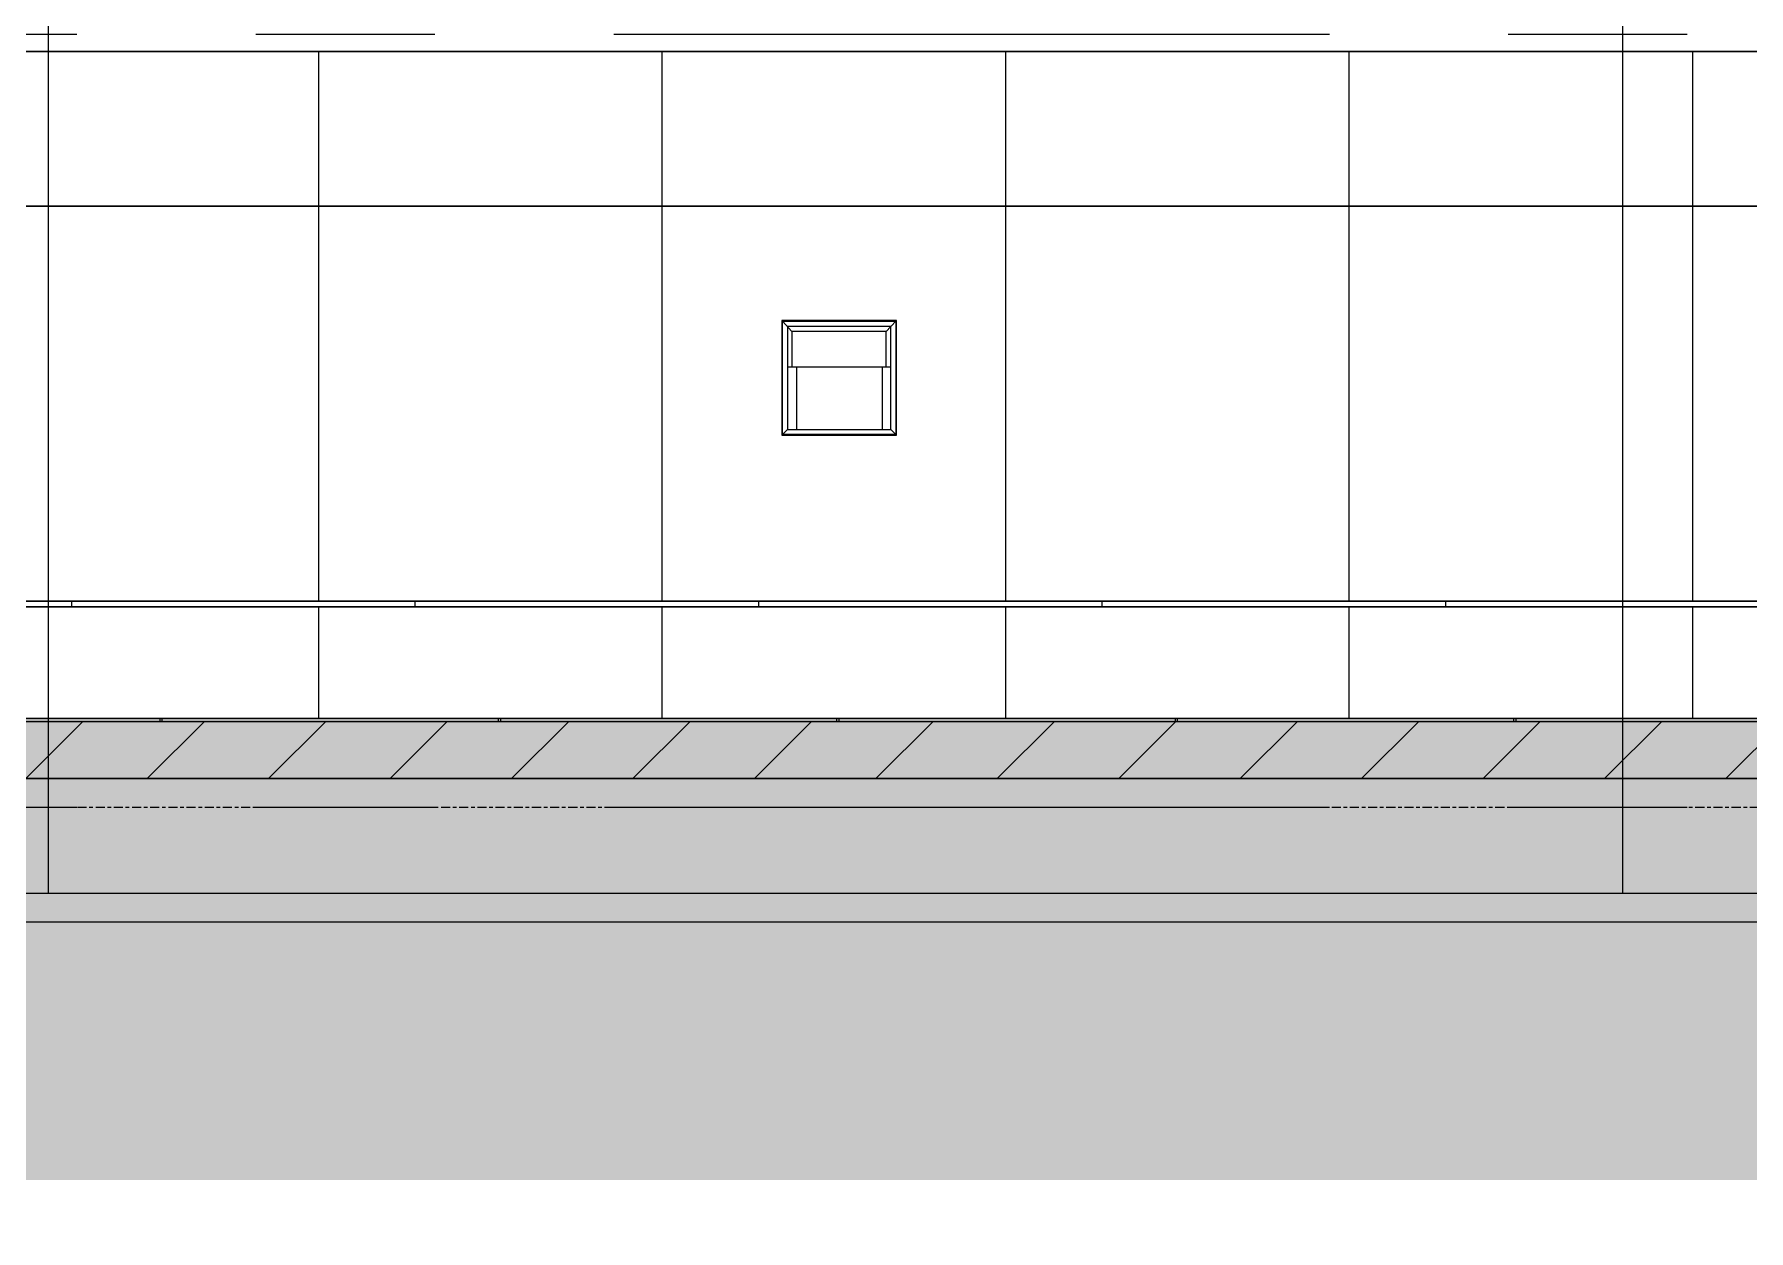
# Model space of a CAD drawing. Header units: millimetres. Extents: x 2519235 to 7246330, y 25937 to 201821.
# Drawn here: x 3137785 to 3140780, y 100200 to 102290 of the extents above; entities that cross this region are included whole.
import ezdxf
from ezdxf.xclip import XClip

# ---------------------------------------------------------------- set-up
doc = ezdxf.new("R2010")
doc.units = ezdxf.units.MM
doc.header["$XCLIPFRAME"] = 0
doc.set_wipeout_variables(frame=1)
doc.linetypes.add('Centre', pattern=[31.75, 6.35, -4.7625, 15.875, -4.7625])
doc.linetypes.add('TA_GL_005.00000', pattern=[13.75, 5, -1.25, 1.25, -1.25, 5])
for name, color, linetype in [('000 - 0_HIDE_OBJ_FRAMING_DEF_SUB_1', 7, 'Continuous'), ('000 - 0_SYM_DWG_GRIDLINE_MAIN_COLOR_251', 7, 'Continuous'), ('000 - CONCRETE_COL_CUT_COLOR_1', 7, 'Continuous'), ('000 - CONCRETE_COL_HATCH_', 7, 'Continuous'), ('000 - CONCRETE_COL_WIPEOUT_', 7, 'Continuous'), ('000 - CONCRETE_WALL_CUT_COLOR_3', 7, 'Continuous'), ('000 - CONCRETE_WALL_CUT_COLOR_5', 7, 'Continuous'), ('_งานโครงสร้าง', 7, 'Continuous')]:
    doc.layers.add(name, color=color, linetype=linetype)
doc.styles.add('TA', font='', dxfattribs={"height": 4.5})
doc.styles.get('TA').set_extended_font_data('Cordia New')
pattern_1 = [(90, (-20118.65, -4000), (-600, 4e-14), [])]

# ---------------------------------------------------------------- blocks, each defined once
blk = doc.blocks.new('DPA_Drainage Gutter_Landscape PP17_REV B - DPA_Drainage Gutter_Landscape PP17_REV B-36085403-ENTRANCE 1 - ELEVATION 4')
at = {"layer": '000 - 0_HIDE_OBJ_FRAMING_DEF_SUB_1', "color": 7}
for p, q in [((-3005718.8, 101095), (-3006313.8, 101095)), ((-3006313.8, 101095), (-3005718.8, 101095)), ((-3005938.8, 101095), (-3005908.8, 101095)), ((-3005908.8, 101095), (-3005938.8, 101095)), ((-3005908.8, 101095), (-3005938.8, 101095)), ((-3005938.8, 101095), (-3005908.8, 101095)), ((-3005871.8, 101095), (-3005901.8, 101095)), ((-3005901.8, 101095), (-3005871.8, 101095)), ((-3005901.8, 101095), (-3005871.8, 101095)), ((-3005871.8, 101095), (-3005901.8, 101095)), ((-3005864.8, 101095), (-3005834.8, 101095)), ((-3005834.8, 101095), (-3005864.8, 101095)), ((-3005834.8, 101095), (-3005864.8, 101095)), ((-3005864.8, 101095), (-3005834.8, 101095)), ((-3005797.8, 101095), (-3005827.8, 101095)), ((-3005827.8, 101095), (-3005797.8, 101095)), ((-3005827.8, 101095), (-3005797.8, 101095)), ((-3005797.8, 101095), (-3005827.8, 101095)), ((-3005790.8, 101095), (-3005760.8, 101095)), ((-3005760.8, 101095), (-3005790.8, 101095)), ((-3005760.8, 101095), (-3005790.8, 101095)), ((-3005790.8, 101095), (-3005760.8, 101095)), ((-3005725.8, 101095), (-3005753.8, 101095)), ((-3005753.8, 101095), (-3005725.8, 101095)), ((-3005725.8, 101095), (-3005753.8, 101095)), ((-3005753.8, 101095), (-3005725.8, 101095)), ((-3005127.6, 101095), (-3005722.6, 101095)), ((-3005722.6, 101095), (-3005127.6, 101095)), ((-3005722.6, 101090), (-3005722.6, 101095)), ((-3005718.8, 101090), (-3005718.8, 101095)), ((-3005715.6, 101095), (-3005687.6, 101095)), ((-3005687.6, 101095), (-3005715.6, 101095)), ((-3005687.6, 101095), (-3005715.6, 101095)), ((-3005715.6, 101095), (-3005687.6, 101095)), ((-3005680.6, 101095), (-3005650.6, 101095)), ((-3005650.6, 101095), (-3005680.6, 101095)), ((-3005650.6, 101095), (-3005680.6, 101095)), ((-3005680.6, 101095), (-3005650.6, 101095)), ((-3005613.6, 101095), (-3005643.6, 101095)), ((-3005643.6, 101095), (-3005613.6, 101095)), ((-3005643.6, 101095), (-3005613.6, 101095)), ((-3005613.6, 101095), (-3005643.6, 101095)), ((-3005606.6, 101095), (-3005576.6, 101095)), ((-3005576.6, 101095), (-3005606.6, 101095)), ((-3005576.6, 101095), (-3005606.6, 101095)), ((-3005606.6, 101095), (-3005576.6, 101095)), ((-3005539.6, 101095), (-3005569.6, 101095)), ((-3005569.6, 101095), (-3005539.6, 101095)), ((-3005569.6, 101095), (-3005539.6, 101095)), ((-3005539.6, 101095), (-3005569.6, 101095)), ((-3005532.6, 101095), (-3005502.6, 101095)), ((-3005502.6, 101095), (-3005532.6, 101095)), ((-3005502.6, 101095), (-3005532.6, 101095)), ((-3005532.6, 101095), (-3005502.6, 101095)), ((-3005465.6, 101095), (-3005495.6, 101095)), ((-3005495.6, 101095), (-3005465.6, 101095)), ((-3005495.6, 101095), (-3005465.6, 101095)), ((-3005465.6, 101095), (-3005495.6, 101095)), ((-3005458.6, 101095), (-3005428.6, 101095)), ((-3005428.6, 101095), (-3005458.6, 101095)), ((-3005428.6, 101095), (-3005458.6, 101095)), ((-3005458.6, 101095), (-3005428.6, 101095)), ((-3005421.6, 101095), (-3005391.6, 101095)), ((-3005391.6, 101095), (-3005421.6, 101095)), ((-3005391.6, 101095), (-3005421.6, 101095)), ((-3005421.6, 101095), (-3005391.6, 101095)), ((-3005354.6, 101095), (-3005384.6, 101095)), ((-3005384.6, 101095), (-3005354.6, 101095)), ((-3005384.6, 101095), (-3005354.6, 101095)), ((-3005354.6, 101095), (-3005384.6, 101095)), ((-3005347.6, 101095), (-3005317.6, 101095)), ((-3005317.6, 101095), (-3005347.6, 101095)), ((-3005317.6, 101095), (-3005347.6, 101095)), ((-3005347.6, 101095), (-3005317.6, 101095)), ((-3005280.6, 101095), (-3005310.6, 101095)), ((-3005310.6, 101095), (-3005280.6, 101095)), ((-3005310.6, 101095), (-3005280.6, 101095)), ((-3005280.6, 101095), (-3005310.6, 101095)), ((-3005273.6, 101095), (-3005243.6, 101095)), ((-3005243.6, 101095), (-3005273.6, 101095)), ((-3005243.6, 101095), (-3005273.6, 101095)), ((-3005273.6, 101095), (-3005243.6, 101095)), ((-3005206.6, 101095), (-3005236.6, 101095)), ((-3005236.6, 101095), (-3005206.6, 101095)), ((-3005236.6, 101095), (-3005206.6, 101095)), ((-3005206.6, 101095), (-3005236.6, 101095)), ((-3005199.6, 101095), (-3005169.6, 101095)), ((-3005169.6, 101095), (-3005199.6, 101095)), ((-3005169.6, 101095), (-3005199.6, 101095)), ((-3005199.6, 101095), (-3005169.6, 101095)), ((-3005134.6, 101095), (-3005162.6, 101095)), ((-3005162.6, 101095), (-3005134.6, 101095)), ((-3005134.6, 101095), (-3005162.6, 101095)), ((-3005162.6, 101095), (-3005134.6, 101095)), ((-3004536.4, 101095), (-3005131.4, 101095)), ((-3005131.4, 101095), (-3004536.4, 101095)), ((-3005131.4, 101090), (-3005131.4, 101095)), ((-3005127.6, 101090), (-3005127.6, 101095)), ((-3005124.4, 101095), (-3005096.4, 101095)), ((-3005096.4, 101095), (-3005124.4, 101095)), ((-3005096.4, 101095), (-3005124.4, 101095)), ((-3005124.4, 101095), (-3005096.4, 101095)), ((-3005089.4, 101095), (-3005059.4, 101095)), ((-3005059.4, 101095), (-3005089.4, 101095)), ((-3005059.4, 101095), (-3005089.4, 101095)), ((-3005089.4, 101095), (-3005059.4, 101095)), ((-3005022.4, 101095), (-3005052.4, 101095)), ((-3005052.4, 101095), (-3005022.4, 101095)), ((-3005052.4, 101095), (-3005022.4, 101095)), ((-3005022.4, 101095), (-3005052.4, 101095)), ((-3005015.4, 101095), (-3004985.4, 101095)), ((-3004985.4, 101095), (-3005015.4, 101095)), ((-3004985.4, 101095), (-3005015.4, 101095)), ((-3005015.4, 101095), (-3004985.4, 101095)), ((-3004948.4, 101095), (-3004978.4, 101095)), ((-3004978.4, 101095), (-3004948.4, 101095)), ((-3004978.4, 101095), (-3004948.4, 101095)), ((-3004948.4, 101095), (-3004978.4, 101095)), ((-3004941.4, 101095), (-3004911.4, 101095)), ((-3004911.4, 101095), (-3004941.4, 101095)), ((-3004911.4, 101095), (-3004941.4, 101095)), ((-3004941.4, 101095), (-3004911.4, 101095)), ((-3004874.4, 101095), (-3004904.4, 101095)), ((-3004904.4, 101095), (-3004874.4, 101095)), ((-3004904.4, 101095), (-3004874.4, 101095)), ((-3004874.4, 101095), (-3004904.4, 101095)), ((-3004867.4, 101095), (-3004837.4, 101095)), ((-3004837.4, 101095), (-3004867.4, 101095)), ((-3004837.4, 101095), (-3004867.4, 101095)), ((-3004867.4, 101095), (-3004837.4, 101095)), ((-3004830.4, 101095), (-3004800.4, 101095)), ((-3004800.4, 101095), (-3004830.4, 101095)), ((-3004800.4, 101095), (-3004830.4, 101095)), ((-3004830.4, 101095), (-3004800.4, 101095)), ((-3004763.4, 101095), (-3004793.4, 101095)), ((-3004793.4, 101095), (-3004763.4, 101095)), ((-3004793.4, 101095), (-3004763.4, 101095)), ((-3004763.4, 101095), (-3004793.4, 101095)), ((-3004756.4, 101095), (-3004726.4, 101095)), ((-3004726.4, 101095), (-3004756.4, 101095)), ((-3004726.4, 101095), (-3004756.4, 101095)), ((-3004756.4, 101095), (-3004726.4, 101095)), ((-3004689.4, 101095), (-3004719.4, 101095)), ((-3004719.4, 101095), (-3004689.4, 101095)), ((-3004719.4, 101095), (-3004689.4, 101095)), ((-3004689.4, 101095), (-3004719.4, 101095)), ((-3004682.4, 101095), (-3004652.4, 101095)), ((-3004652.4, 101095), (-3004682.4, 101095)), ((-3004652.4, 101095), (-3004682.4, 101095)), ((-3004682.4, 101095), (-3004652.4, 101095)), ((-3004615.4, 101095), (-3004645.4, 101095)), ((-3004645.4, 101095), (-3004615.4, 101095)), ((-3004645.4, 101095), (-3004615.4, 101095)), ((-3004615.4, 101095), (-3004645.4, 101095)), ((-3004607.5, 101095), (-3004578.4, 101095)), ((-3004578.4, 101095), (-3004607.5, 101095)), ((-3004578.4, 101095), (-3004607.5, 101095)), ((-3004607.5, 101095), (-3004578.4, 101095)), ((-3004543.4, 101095), (-3004571.4, 101095)), ((-3004571.4, 101095), (-3004543.4, 101095)), ((-3004543.4, 101095), (-3004571.4, 101095)), ((-3004571.4, 101095), (-3004543.4, 101095)), ((-3003945.2, 101095), (-3004540.2, 101095)), ((-3004540.2, 101095), (-3003945.2, 101095)), ((-3004540.2, 101090), (-3004540.2, 101095)), ((-3004536.4, 101090), (-3004536.4, 101095)), ((-3004533.2, 101095), (-3004505.2, 101095)), ((-3004505.2, 101095), (-3004533.2, 101095)), ((-3004505.2, 101095), (-3004533.2, 101095)), ((-3004533.2, 101095), (-3004505.2, 101095)), ((-3004498.2, 101095), (-3004468.2, 101095)), ((-3004468.2, 101095), (-3004498.2, 101095)), ((-3004468.2, 101095), (-3004498.2, 101095)), ((-3004498.2, 101095), (-3004468.2, 101095)), ((-3004431.2, 101095), (-3004461.2, 101095)), ((-3004461.2, 101095), (-3004431.2, 101095)), ((-3004461.2, 101095), (-3004431.2, 101095)), ((-3004431.2, 101095), (-3004461.2, 101095)), ((-3004424.2, 101095), (-3004394.2, 101095)), ((-3004394.2, 101095), (-3004424.2, 101095)), ((-3004394.2, 101095), (-3004424.2, 101095)), ((-3004424.2, 101095), (-3004394.2, 101095)), ((-3004357.2, 101095), (-3004387.2, 101095)), ((-3004387.2, 101095), (-3004357.2, 101095)), ((-3004387.2, 101095), (-3004357.2, 101095)), ((-3004357.2, 101095), (-3004387.2, 101095)), ((-3004350.2, 101095), (-3004320.2, 101095)), ((-3004320.2, 101095), (-3004350.2, 101095)), ((-3004320.2, 101095), (-3004350.2, 101095)), ((-3004350.2, 101095), (-3004320.2, 101095)), ((-3004283.2, 101095), (-3004313.2, 101095)), ((-3004313.2, 101095), (-3004283.2, 101095)), ((-3004313.2, 101095), (-3004283.2, 101095)), ((-3004283.2, 101095), (-3004313.2, 101095)), ((-3004276.2, 101095), (-3004246.2, 101095)), ((-3004246.2, 101095), (-3004276.2, 101095)), ((-3004246.2, 101095), (-3004276.2, 101095)), ((-3004276.2, 101095), (-3004246.2, 101095)), ((-3004239.2, 101095), (-3004209.2, 101095)), ((-3004209.2, 101095), (-3004239.2, 101095)), ((-3004209.2, 101095), (-3004239.2, 101095)), ((-3004239.2, 101095), (-3004209.2, 101095)), ((-3004172.2, 101095), (-3004202.2, 101095)), ((-3004202.2, 101095), (-3004172.2, 101095)), ((-3004202.2, 101095), (-3004172.2, 101095)), ((-3004172.2, 101095), (-3004202.2, 101095)), ((-3004165.2, 101095), (-3004135.2, 101095)), ((-3004135.2, 101095), (-3004165.2, 101095)), ((-3004135.2, 101095), (-3004165.2, 101095)), ((-3004165.2, 101095), (-3004135.2, 101095)), ((-3004098.2, 101095), (-3004128.2, 101095)), ((-3004128.2, 101095), (-3004098.2, 101095)), ((-3004128.2, 101095), (-3004098.2, 101095)), ((-3004098.2, 101095), (-3004128.2, 101095)), ((-3004091.2, 101095), (-3004061.2, 101095)), ((-3004061.2, 101095), (-3004091.2, 101095)), ((-3004061.2, 101095), (-3004091.2, 101095)), ((-3004091.2, 101095), (-3004061.2, 101095)), ((-3004024.2, 101095), (-3004054.2, 101095)), ((-3004054.2, 101095), (-3004024.2, 101095)), ((-3004054.2, 101095), (-3004024.2, 101095)), ((-3004024.2, 101095), (-3004054.2, 101095)), ((-3004017.2, 101095), (-3003987.2, 101095)), ((-3003987.2, 101095), (-3004017.2, 101095)), ((-3003987.2, 101095), (-3004017.2, 101095)), ((-3004017.2, 101095), (-3003987.2, 101095)), ((-3003952.2, 101095), (-3003980.2, 101095)), ((-3003980.2, 101095), (-3003952.2, 101095)), ((-3003952.2, 101095), (-3003980.2, 101095)), ((-3003980.2, 101095), (-3003952.2, 101095)), ((-3003354.1, 101095), (-3003949.1, 101095)), ((-3003949.1, 101095), (-3003354.1, 101095)), ((-3003949.1, 101090), (-3003949.1, 101095)), ((-3003945.2, 101090), (-3003945.2, 101095)), ((-3003942.1, 101095), (-3003914.1, 101095)), ((-3003914.1, 101095), (-3003942.1, 101095)), ((-3003914.1, 101095), (-3003942.1, 101095)), ((-3003942.1, 101095), (-3003914.1, 101095)), ((-3003907.1, 101095), (-3003877.1, 101095)), ((-3003877.1, 101095), (-3003907.1, 101095)), ((-3003877.1, 101095), (-3003907.1, 101095)), ((-3003907.1, 101095), (-3003877.1, 101095)), ((-3003840.1, 101095), (-3003870.1, 101095)), ((-3003870.1, 101095), (-3003840.1, 101095)), ((-3003870.1, 101095), (-3003840.1, 101095)), ((-3003840.1, 101095), (-3003870.1, 101095)), ((-3003833.1, 101095), (-3003803.1, 101095)), ((-3003803.1, 101095), (-3003833.1, 101095)), ((-3003803.1, 101095), (-3003833.1, 101095)), ((-3003833.1, 101095), (-3003803.1, 101095)), ((-3003766.1, 101095), (-3003796.1, 101095)), ((-3003796.1, 101095), (-3003766.1, 101095)), ((-3003796.1, 101095), (-3003766.1, 101095)), ((-3003766.1, 101095), (-3003796.1, 101095)), ((-3003759.1, 101095), (-3003729.1, 101095)), ((-3003729.1, 101095), (-3003759.1, 101095)), ((-3003729.1, 101095), (-3003759.1, 101095)), ((-3003759.1, 101095), (-3003729.1, 101095)), ((-3003692.1, 101095), (-3003722.1, 101095)), ((-3003722.1, 101095), (-3003692.1, 101095)), ((-3003722.1, 101095), (-3003692.1, 101095)), ((-3003692.1, 101095), (-3003722.1, 101095)), ((-3003685.1, 101095), (-3003655.1, 101095)), ((-3003655.1, 101095), (-3003685.1, 101095)), ((-3003655.1, 101095), (-3003685.1, 101095)), ((-3003685.1, 101095), (-3003655.1, 101095)), ((-3003648.1, 101095), (-3003618.1, 101095)), ((-3003618.1, 101095), (-3003648.1, 101095)), ((-3003618.1, 101095), (-3003648.1, 101095)), ((-3003648.1, 101095), (-3003618.1, 101095)), ((-3003581.1, 101095), (-3003611.1, 101095)), ((-3003611.1, 101095), (-3003581.1, 101095)), ((-3003611.1, 101095), (-3003581.1, 101095)), ((-3003581.1, 101095), (-3003611.1, 101095)), ((-3003574.1, 101095), (-3003544.1, 101095)), ((-3003544.1, 101095), (-3003574.1, 101095)), ((-3003544.1, 101095), (-3003574.1, 101095)), ((-3003574.1, 101095), (-3003544.1, 101095)), ((-3003507.1, 101095), (-3003537.1, 101095)), ((-3003537.1, 101095), (-3003507.1, 101095)), ((-3003537.1, 101095), (-3003507.1, 101095)), ((-3003507.1, 101095), (-3003537.1, 101095)), ((-3003500.1, 101095), (-3003470.1, 101095)), ((-3003470.1, 101095), (-3003500.1, 101095)), ((-3003470.1, 101095), (-3003500.1, 101095)), ((-3003500.1, 101095), (-3003470.1, 101095)), ((-3003433.1, 101095), (-3003463.1, 101095)), ((-3003463.1, 101095), (-3003433.1, 101095)), ((-3003463.1, 101095), (-3003433.1, 101095)), ((-3003433.1, 101095), (-3003463.1, 101095)), ((-3003426.1, 101095), (-3003396.1, 101095)), ((-3003396.1, 101095), (-3003426.1, 101095)), ((-3003396.1, 101095), (-3003426.1, 101095)), ((-3003426.1, 101095), (-3003396.1, 101095)), ((-3003361.1, 101095), (-3003389.1, 101095)), ((-3003389.1, 101095), (-3003361.1, 101095)), ((-3003361.1, 101095), (-3003389.1, 101095)), ((-3003389.1, 101095), (-3003361.1, 101095)), ((-3002762.9, 101095), (-3003357.9, 101095)), ((-3003357.9, 101095), (-3002762.9, 101095)), ((-3003357.9, 101090), (-3003357.9, 101095)), ((-3003354.1, 101090), (-3003354.1, 101095)), ((-3003350.9, 101095), (-3003322.9, 101095)), ((-3003322.9, 101095), (-3003350.9, 101095)), ((-3003322.9, 101095), (-3003350.9, 101095)), ((-3003350.9, 101095), (-3003322.9, 101095)), ((-3003315.9, 101095), (-3003285.9, 101095)), ((-3003285.9, 101095), (-3003315.9, 101095)), ((-3003285.9, 101095), (-3003315.9, 101095)), ((-3003315.9, 101095), (-3003285.9, 101095)), ((-3003248.9, 101095), (-3003278.9, 101095)), ((-3003278.9, 101095), (-3003248.9, 101095)), ((-3003278.9, 101095), (-3003248.9, 101095)), ((-3003248.9, 101095), (-3003278.9, 101095)), ((-3003241.9, 101095), (-3003212.6, 101095)), ((-3003212.6, 101095), (-3003241.9, 101095)), ((-3003212.6, 101095), (-3003241.9, 101095)), ((-3003241.9, 101095), (-3003212.6, 101095)), ((-3003174.9, 101095), (-3003204.9, 101095)), ((-3003204.9, 101095), (-3003174.9, 101095)), ((-3003204.9, 101095), (-3003174.9, 101095)), ((-3003174.9, 101095), (-3003204.9, 101095)), ((-3003167.9, 101095), (-3003137.9, 101095)), ((-3003137.9, 101095), (-3003167.9, 101095)), ((-3003137.9, 101095), (-3003167.9, 101095)), ((-3003167.9, 101095), (-3003137.9, 101095)), ((-3003100.9, 101095), (-3003130.9, 101095)), ((-3003130.9, 101095), (-3003100.9, 101095)), ((-3003130.9, 101095), (-3003100.9, 101095)), ((-3003100.9, 101095), (-3003130.9, 101095)), ((-3003093.9, 101095), (-3003063.9, 101095)), ((-3003063.9, 101095), (-3003093.9, 101095)), ((-3003063.9, 101095), (-3003093.9, 101095)), ((-3003093.9, 101095), (-3003063.9, 101095)), ((-3003056.9, 101095), (-3003026.9, 101095)), ((-3003026.9, 101095), (-3003056.9, 101095)), ((-3003026.9, 101095), (-3003056.9, 101095)), ((-3003056.9, 101095), (-3003026.9, 101095)), ((-3002989.9, 101095), (-3003019.9, 101095)), ((-3003019.9, 101095), (-3002989.9, 101095)), ((-3003019.9, 101095), (-3002989.9, 101095)), ((-3002989.9, 101095), (-3003019.9, 101095)), ((-3002982.9, 101095), (-3002952.9, 101095)), ((-3002952.9, 101095), (-3002982.9, 101095)), ((-3002952.9, 101095), (-3002982.9, 101095)), ((-3002982.9, 101095), (-3002952.9, 101095))]:
    blk.add_line(p, q, dxfattribs=at)
blk = doc.blocks.new('DPA_LIGHTING_WALL MOUNT_WLL711 1 - 10W LED_use_-V240-ENTRANCE 1 - ELEVATION 4')
at = {"layer": '000 - 0_HIDE_OBJ_FRAMING_DEF_SUB_1', "color": 7}
for p, q in [((-3016436.4, 101790), (-3016636.4, 101790)), ((-3016636.4, 101790), (-3016636.4, 101590)), ((-3016635.4, 101789), (-3016619.2, 101771)), ((-3016635.4, 101789), (-3016437.4, 101789)), ((-3016635.4, 101591), (-3016635.4, 101789)), ((-3016454.2, 101771), (-3016437.4, 101789)), ((-3016437.4, 101789), (-3016437.4, 101591)), ((-3016436.4, 101590), (-3016436.4, 101790)), ((-3016626.4, 101780), (-3016446.4, 101780)), ((-3016626.4, 101780), (-3016626.4, 101600)), ((-3016454.2, 101771), (-3016619.2, 101771)), ((-3016619.2, 101771), (-3016619.2, 101709.4)), ((-3016454.2, 101709.4), (-3016454.2, 101771)), ((-3016446.4, 101600), (-3016446.4, 101780)), ((-3016626.4, 101709.4), (-3016446.4, 101709.4)), ((-3016610.7, 101709.4), (-3016610.7, 101600)), ((-3016460.9, 101600), (-3016460.9, 101709.4)), ((-3016636.4, 101590), (-3016626.4, 101600)), ((-3016636.4, 101590), (-3016436.4, 101590)), ((-3016437.4, 101591), (-3016635.4, 101591)), ((-3016626.4, 101600), (-3016446.4, 101600)), ((-3016436.4, 101590), (-3016446.4, 101600))]:
    blk.add_line(p, q, dxfattribs=at)
blk = doc.blocks.new('A$C9a10139f')
at = {"layer": '000 - 0_HIDE_OBJ_FRAMING_DEF_SUB_1', "lineweight": 9}
h = blk.add_hatch(dxfattribs=at)
h.set_pattern_fill('FP_16', style=0, pattern_type=2)
h.set_pattern_definition(pattern_1)
h.paths.add_polyline_path([(-41750, -1510), (-20545, -1510), (-20545, -1240), (-41750, -1240), (-41750, -1475)])
h = blk.add_hatch(dxfattribs=at)
h.set_pattern_fill('FP_16', style=0, pattern_type=2)
h.set_pattern_definition(pattern_1)
h.paths.add_polyline_path([(-20600, -2410), (-20600, -2210), (-41644.6, -2210), (-41644.6, -2405), (-21099.6, -2405.3), (-21099.6, -2410), (-20692.4, -2410)])
h.paths.add_polyline_path([(-38726.5, -2200), (-20600, -2200), (-20600, -1510), (-41644.6, -1510), (-41644.6, -2200), (-38826.2, -2200)])
at = {"layer": '000 - 0_HIDE_OBJ_FRAMING_DEF_SUB_1', "lineweight": 25}
h = blk.add_hatch(dxfattribs=at)
h.set_pattern_fill('FP_31', style=0, pattern_type=2)
h.set_pattern_definition([(50, (2976342.74, -103500), (364.36793, -31.878294), [38.1, -419.1]), (355, (2976342.74, -103500), (-70.48585, 382.113303), [30.48, -335.28]), (100.451, (2976373.1, -103502.66), (293.885003, 350.233376), [32.38, -356.18]), (46.184, (2976342.74, -103398.4), (542.15848, -84.08583), [57.15, -628.65]), (96.636, (2976387.9, -103405.4), (474.8049, 494.85542), [48.57, -534.27]), (351.184, (2976342.74, -103398.4), (474.8102, 494.85008), [45.72, -502.92]), (21, (2976393.54, -103423.8), (303.228468, -204.530462), [38.1, -419.1]), (326, (2976393.54, -103423.8), (123.60389, 368.376044), [30.48, -335.28]), (71.451, (2976418.8, -103440.84), (426.834125, 163.842736), [32.38, -356.18]), (37.5, (2976342.74, -103500), (6.1766457, 169.1101516), [16.764, -314.452, 16.764, -323.596, -336.55]), (37.5, (2976342.74, -103500), (6.1766457, 169.1101516), [-671.576, 16.764, -319.786]), (7.5, (2976342.74, -103500), (133.638876, 200.361494), [16.764, -177.292, 16.764, -306.832, -128.27]), (7.5, (2976342.74, -103500), (133.638876, 200.361494), [-517.652, 16.764, -111.506]), (327.5, (2976229.46, -103500), (271.181819, -11.4583626), [16.764, -110.236, 16.764, -379.476, -525.78]), (327.5, (2976229.46, -103500), (271.181819, -11.4583626), [-523.24, 16.764, -509.016]), (317.5, (2976178.66, -103500), (296.25851, 50.852847), [16.764, -148.336, 16.764, -246.38, -373.38]), (317.5, (2976178.66, -103500), (296.25851, 50.852847), [-428.244, 16.764, -356.616])])
h.paths.add_polyline_path([(-48851.7, -3211.1), (-48551.7, -3211.1), (-48551.7, -2760), (-4210.3, -2760), (-4210.3, -3211.1), (-3910.3, -3210), (-3910.3, -2760), (1028.2, -2760), (1028.2, -2510), (-3910.3, -2510), (-3910.3, -2010), (-4210.3, -2010), (-4210.3, -2510), (-48551.7, -2510), (-48551.7, -2110), (-48851.7, -2110), (-48851.7, -2510), (-49985.4, -2510), (-49985.4, -2760), (-48851.7, -2760), (-48851.7, -3160)])
at = {"layer": '000 - 0_HIDE_OBJ_FRAMING_DEF_SUB_1', "lineweight": 9}
h = blk.add_hatch(dxfattribs=at)
h.set_pattern_fill('FP_17', style=0, pattern_type=2)
h.set_pattern_definition([(90, (-20550, -2560), (-600, 4e-14), [])])
h.paths.add_polyline_path([(-20600, -2210), (-20600, -2200), (-41644.6, -2200), (-41644.6, -2210), (-20692.4, -2210)])
h = blk.add_hatch(dxfattribs=at)
h.set_pattern_fill('FP_30', style=0, pattern_type=2)
h.set_pattern_definition([(45, (2976342.74, -103500), (-106.066017, 106.066017), [])])
h.paths.add_polyline_path([(300, -2510), (1028.2, -2510), (1028.2, -2410), (-3910.3, -2410), (-3910.3, -2510), (-2160.2, -2510)])
h.paths.add_polyline_path([(-49188.3, -2510), (-48901.7, -2510), (-48902.1, -2410), (-49985.4, -2410), (-49985.4, -2510)])
h.paths.add_polyline_path([(-48551.7, -2510), (-4210.3, -2510), (-4210.3, -2410), (-48551.7, -2410)])
h = blk.add_hatch(dxfattribs=at)
h.set_pattern_fill('FP_29', style=0, pattern_type=2)
h.set_pattern_definition([(45, (2976342.74, -103500), (0, 449.012806), [317.5, -317.5]), (45, (2976258.56, -103415.8), (0, 449.012806), [317.5, -317.5]), (45, (2976174.37, -103331.62), (0, 449.012806), [317.5, -317.5]), (135, (2976174.37, -103275.5), (-449.012806, 3e-14), [317.5, -317.5]), (135, (2976258.56, -103191.3), (-449.012806, 3e-14), [317.5, -317.5]), (135, (2976342.74, -103107.1), (-449.012806, 3e-14), [317.5, -317.5])])
h.paths.add_polyline_path([(-24777.5, -3211.1), (-4210.3, -3210), (-4210.3, -2760), (-48551.7, -2760), (-48551.7, -3211.1), (-24877.1, -3211.1)])
h.paths.add_polyline_path([(-49667.2, -3211.1), (-48851.7, -3211.1), (-48851.7, -2760), (-49985.4, -2760), (-49985.4, -3211.1)])
h.paths.add_polyline_path([(300, -3211.1), (1028.2, -3210), (1028.2, -2760), (-3910.3, -2760), (-3910.3, -3211.1), (120.4, -3211.1)])
at = {"layer": '000 - 0_HIDE_OBJ_FRAMING_DEF_SUB_1', "color": 7}
for p, q in [((-41750, -1240), (-24000, -1240)), ((-24000, -1240), (-41750, -1240)), ((-20545, -1240), (-41750, -1240)), ((-20600, -1240), (-41700, -1240)), ((-24000, -1240), (-41700, -1240)), ((-41750, -1510), (-20545, -1510)), ((-20600, -1510), (-41644.6, -1510)), ((-41644.6, -2200), (-20600, -2200)), ((-20600, -2200), (-41644.6, -2200)), ((-20600, -2210), (-41644.6, -2210)), ((-41644.6, -2210), (-20600, -2210)), ((-4210.3, -2410), (-48551.7, -2410)), ((-48551.7, -2410), (-4210.3, -2410)), ((-4210.3, -2410), (-48551.7, -2410)), ((-4210.3, -2410), (-48551.7, -2410)), ((-4210.3, -2410), (-48551.7, -2410)), ((-47834.8, -2410), (-20500, -2410)), ((-21097.1, -2410), (-41797.1, -2410)), ((-48551.7, -2510), (-4210.3, -2510)), ((-4210.3, -2510), (-48551.7, -2510)), ((-48551.7, -2760), (-4210.3, -2760))]:
    blk.add_line(p, q, dxfattribs=at)
at = {"layer": '000 - 0_HIDE_OBJ_FRAMING_DEF_SUB_1', "color": 7, "lineweight": 9}
for p, q in [((-41750, -1240), (-24000, -1240)), ((-41700, -1240), (-20600, -1240)), ((-41700, -1240), (-20545, -1240)), ((-20595, -1510), (-41700, -1510)), ((-41644.6, -1510), (-20600, -1510)), ((-41750, -2200), (-20545, -2200)), ((-20545, -2200), (-41750, -2200)), ((-20545, -2210), (-41750, -2210)), ((-20545, -2210), (-41750, -2210))]:
    blk.add_line(p, q, dxfattribs=at)
at = {"layer": '000 - 0_HIDE_OBJ_FRAMING_DEF_SUB_1', "color": 7, "linetype": 'Centre'}
blk.add_line((-50624.2, -2560), (2315.7, -2560), dxfattribs=at)
at = {"layer": '000 - 0_HIDE_OBJ_FRAMING_DEF_SUB_1', "color": 7}
for name, p in [('DPA_LIGHTING_WALL MOUNT_WLL711 1 - 10W LED_use_-V240-ENTRANCE 1 - ELEVATION 4', (2988342.7, -103500)), ('DPA_Drainage Gutter_Landscape PP17_REV B - DPA_Drainage Gutter_Landscape PP17_REV B-36085403-ENTRANCE 1 - ELEVATION 4', (2976342.7, -103500))]:
    blk.add_blockref(name, p, dxfattribs=at)
blk = doc.blocks.new('*U996')
at = {"layer": '000 - 0_SYM_DWG_GRIDLINE_MAIN_COLOR_251', "color": 7, "linetype": 'ByBlock', "ltscale": 5}
blk.add_line((20, 0), (-878, 0), dxfattribs=at)
at = {"color": 7, "style": 'TA', "flags": 1}
blk.add_attdef('LOCATION', (6, -6), '', height=4.5, rotation=270, dxfattribs=at)
blk = doc.blocks.new('W-1-PP17-ENT1_REV02_20260415-163734_PP17_ENT1_ELE3_DIMS')
at = {"layer": '000 - 0_SYM_DWG_GRIDLINE_MAIN_COLOR_251', "color": 7, "linetype": 'TA_GL_005.00000', "xscale": 50, "yscale": 50, "zscale": 50, "rotation": 180}
for p in [(-18300, 102290), (-18300, 100940)]:
    blk.add_blockref('*U996', p, dxfattribs=at)
blk = doc.blocks.new('W-1-PP17-ENT1_REV02_20260415-163809_PP17_ENT1_SE_ELE3')
at = {"layer": '_งานโครงสร้าง', "color": 7}
blk.add_line((-4975.2, 114340), (-4975.2, 100790), dxfattribs=at)
at = {"layer": '_งานโครงสร้าง', "color": 7, "extrusion": (-1.22465e-16, 1, 0)}
blk.add_line((-2225.2, 110840), (-2225.2, 100790), dxfattribs=at)
at = {"layer": 'Defpoints', "color": 7}
blk.add_lwpolyline([(-21407.2, 100790), (23378.9, 100790), (23378.9, 98830), (-21407.2, 98830)], close=True, dxfattribs=at)
blk = doc.blocks.new('*U1675')
at = {"layer": '000 - CONCRETE_COL_HATCH_'}
h = blk.add_hatch(dxfattribs=at)
h.set_pattern_fill('AR-CONC', scale=0.04)
h.set_pattern_definition([(50, (511441.48, -852859.976), (7.28738676, -0.63756342), [0.762, -8.382]), (355, (511441.48, -852859.976), (-1.409736857, 7.64227381), [0.6096, -6.705623367]), (100.4514447, (511442.087, -852860.029), (5.877649884, 7.004710076), [0.64760035, -7.123609784]), (46.1842, (511441.48, -852857.944), (10.843161636, -1.68169312), [1.143, -12.573]), (96.6355576, (511442.383, -852858.084), (9.49616536, 9.89704498), [0.97140093, -10.68542433]), (351.1841512, (511441.48, -852857.944), (9.49616536, 9.89704498), [0.91439868, -10.05838928]), (21, (511442.496, -852858.452), (6.06457565, -4.090607927), [0.762, -8.382]), (326, (511442.496, -852858.452), (2.472081134, 7.367518645), [0.6096, -6.7056]), (71.451445, (511443.001, -852858.793), (8.53665677, 3.276910755), [0.64760035, -7.123597504]), (37.5, (511441.4798, -852859.9761), (0.12354413, 3.382201555), [0, -6.62432, 0, -6.8072, 0, -6.731]), (7.5, (511441.4798, -852859.976), (2.6727865, 4.007222993), [0, -3.88112, 0, -6.47192, 0, -2.5654]), (327.5, (511439.214, -852859.976), (5.423623807, -0.22914976), [0, -2.54, 0, -7.9248, 0, -10.5156]), (317.5, (511438.198, -852859.976), (5.925167255, 1.017059641), [0, -3.302, 0, -5.26288, 0, -7.4676])])
h.paths.add_polyline_path([(0, 0), (0, -250), (1133.7, -250), (1133.7, -650), (1133.7, -701.1), (1433.7, -701.1), (1433.7, -250), (45775.1, -250), (45775.1, -701.1), (46075.1, -700), (46075.1, -250), (51013.6, -250), (51013.6, 0), (46075.1, 0), (46075.1, 500), (45775.1, 500), (45775.1, 0), (1433.7, 0), (1433.7, 400), (1133.7, 400), (1133.7, 0)])
at = {"layer": '000 - CONCRETE_COL_CUT_COLOR_1', "color": 7, "lineweight": -2}
for points in [[(1433.7, -250), (45775.1, -250)], [(45775.1, 0), (1433.7, 0)]]:
    blk.add_lwpolyline(points, dxfattribs=at)
blk = doc.blocks.new('*U989')
at = {"layer": '000 - CONCRETE_COL_HATCH_'}
h = blk.add_hatch(dxfattribs=at)
h.set_pattern_fill('EARTH', scale=0.5, angle=45)
h.set_pattern_definition([(45, (88682.6727, -828958.519), (0, 4.49012806), [3.175, -3.175]), (45, (88681.8308, -828957.677), (0, 4.49012806), [3.175, -3.175]), (45, (88680.989, -828956.835), (0, 4.49012806), [3.175, -3.175]), (135, (88680.989, -828956.2738), (-4.49012806, 0), [3.175, -3.175]), (135, (88681.8308, -828955.432), (-4.49012806, 0), [3.175, -3.175]), (135, (88682.6727, -828954.59), (-4.49012806, 0), [3.175, -3.175])])
h.paths.add_polyline_path([(0, 0), (44341.3, 0), (44341.3, 451.1), (0, 451.1)])
blk = doc.blocks.new('*U994')
at = {"layer": '000 - CONCRETE_COL_HATCH_'}
h = blk.add_hatch(dxfattribs=at)
h.set_pattern_fill('ANSI31', scale=0.25)
h.set_pattern_definition([(45, (88682.6727, -845106.8257), (-0.5612660076, 0.5612660076), [])])
h.paths.add_polyline_path([(0, 0), (44341.3, 0), (44341.3, 100), (0, 100)])
at = {"layer": '000 - CONCRETE_COL_CUT_COLOR_1', "color": 7}
for points in [[(0, 0), (44341.3, 0)], [(44341.3, 100), (0, 100)]]:
    blk.add_lwpolyline(points, dxfattribs=at)
blk = doc.blocks.new('A$Ca70fc861')
at = {"color": 7}
blk.add_blockref('*U989', (300, -1101.1), dxfattribs=at)
at = {"layer": '000 - CONCRETE_WALL_CUT_COLOR_3', "color": 7}
blk.add_blockref('*U994', (300, -400), dxfattribs=at)
at = {"layer": '000 - CONCRETE_WALL_CUT_COLOR_5', "color": 7}
blk.add_blockref('*U1675', (-1133.7, -400), dxfattribs=at)

msp = doc.modelspace()

# ---------------------------------------------------------------- block references
at = {"color": 7}
ref = msp.add_blockref('W-1-PP17-ENT1_REV02_20260415-163734_PP17_ENT1_ELE3_DIMS', (3142784.512, 0), dxfattribs=at)
XClip(ref).set_block_clipping_path([(-30746.20774421, 96626.6495575322), (8009.3387503899, 118826.648907504)])
ref = msp.add_blockref('A$C9a10139f', (3167384.512, 103500), dxfattribs=at)
XClip(ref).set_block_clipping_path([(-44584.6829968677, -6873.3504424678), (-16596.2077442068, 14432.3271690989)])

# ---------------------------------------------------------------- next in the draw order: block references
ref = msp.add_blockref('W-1-PP17-ENT1_REV02_20260415-163809_PP17_ENT1_SE_ELE3', (3142784.512, 0), dxfattribs=at)
XClip(ref).set_block_clipping_path([(-27924.5126162572, 96626.6495575322), (8003.79225579, 118826.648907504)])

# ---------------------------------------------------------------- next in the draw order: block references
ref = msp.add_blockref('A$Ca70fc861', (3118532.839, 101390), dxfattribs=at)
XClip(ref).set_block_clipping_path([(4262.5213767327, -2560.0000000065), (32058.9201209629, 15792.1869267942)])

doc.saveas('drawing.dxf')
